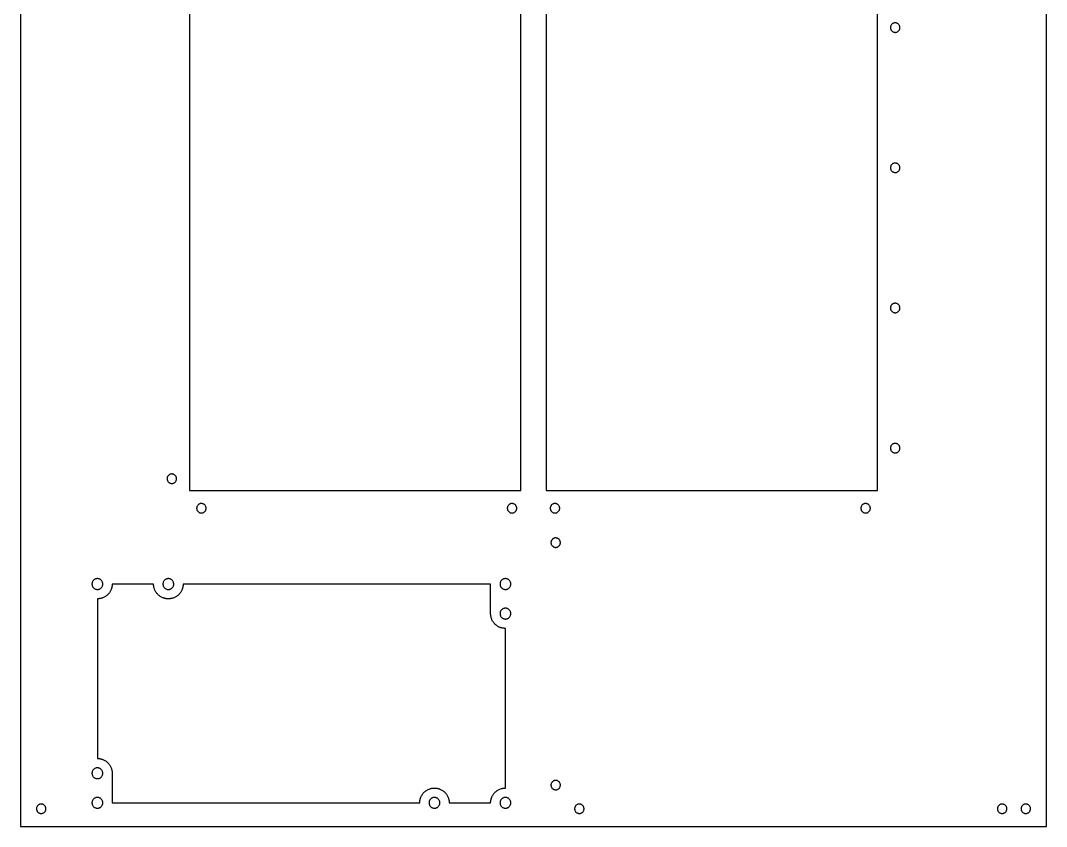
# Model space of a CAD drawing. Header units: millimetres. Extents: x 0 to 347, y 0 to 550.
# Drawn here: x 0 to 347, y 0 to 272.6 of the extents above; entities that cross this region are included whole.
import ezdxf

# ---------------------------------------------------------------- set-up
doc = ezdxf.new("R2010")
doc.units = ezdxf.units.MM

msp = doc.modelspace()

# ---------------------------------------------------------------- linework, layer by layer
at = {"color": 7, "linetype": 'Continuous', "lineweight": 25}
for p, q in [((0, 550), (0, 0)), ((347, 0), (347, 550)), ((57.17, 436.38), (57.17, 113.62)), ((169.24, 113.62), (169.24, 436.38)), ((177.76, 436.38), (177.76, 113.62)), ((289.83, 113.62), (289.83, 436.38)), ((57.17, 113.62), (169.24, 113.62)), ((177.76, 113.62), (289.83, 113.62)), ((45, 82), (31, 82)), ((159, 82), (55, 82)), ((159, 72), (159, 82)), ((26, 77), (26, 23)), ((164, 13), (164, 67)), ((31, 18), (31, 8)), ((31, 8), (135, 8)), ((145, 8), (159, 8)), ((0, 0), (347, 0))]:
    msp.add_line(p, q, dxfattribs=at)
for points, knots in [([(295.83, 271.8), (295.79, 271.8), (295.71, 271.8), (295.59, 271.78), (295.47, 271.76), (295.35, 271.73), (295.17, 271.66), (294.94, 271.55), (294.69, 271.34), (294.48, 271.08), (294.35, 270.83), (294.27, 270.6), (294.23, 270.4), (294.23, 270.27), (294.23, 270.2)], [0, 0, 0, 0, 0.048301, 0.096194, 0.143955, 0.191861, 0.240187, 0.370073, 0.50005, 0.629928, 0.759912, 0.84013, 0.919732, 1, 1, 1, 1]), ([(297.43, 270.2), (297.43, 270.24), (297.42, 270.32), (297.41, 270.44), (297.39, 270.56), (297.36, 270.67), (297.29, 270.85), (297.17, 271.08), (296.97, 271.34), (296.71, 271.55), (296.46, 271.68), (296.23, 271.75), (296.03, 271.79), (295.89, 271.8), (295.83, 271.8)], [0, 0, 0, 0, 0.048295, 0.096186, 0.143947, 0.191856, 0.240187, 0.370065, 0.50005, 0.629936, 0.759912, 0.840138, 0.919739, 1, 1, 1, 1]), ([(294.23, 270.2), (294.23, 270.16), (294.23, 270.08), (294.24, 269.96), (294.27, 269.84), (294.3, 269.72), (294.36, 269.54), (294.48, 269.31), (294.69, 269.06), (294.94, 268.85), (295.2, 268.72), (295.43, 268.64), (295.63, 268.6), (295.76, 268.6), (295.83, 268.6)], [0, 0, 0, 0, 0.0482955, 0.0961861, 0.143947, 0.1918557, 0.2401868, 0.3700649, 0.5000495, 0.6299357, 0.7599124, 0.8401376, 0.9197392, 1, 1, 1, 1]), ([(295.83, 268.6), (295.87, 268.6), (295.95, 268.6), (296.07, 268.61), (296.19, 268.64), (296.3, 268.67), (296.48, 268.73), (296.71, 268.85), (296.97, 269.06), (297.17, 269.31), (297.3, 269.57), (297.38, 269.8), (297.42, 270), (297.42, 270.13), (297.43, 270.2)], [0, 0, 0, 0, 0.048301, 0.096194, 0.143955, 0.191861, 0.240187, 0.370073, 0.50005, 0.629928, 0.759912, 0.84013, 0.919732, 1, 1, 1, 1]), ([(295.83, 224.38), (295.79, 224.38), (295.71, 224.38), (295.59, 224.37), (295.47, 224.35), (295.35, 224.31), (295.17, 224.25), (294.94, 224.13), (294.69, 223.92), (294.48, 223.67), (294.35, 223.41), (294.27, 223.18), (294.23, 222.99), (294.23, 222.85), (294.23, 222.78)], [0, 0, 0, 0, 0.048301, 0.096194, 0.143955, 0.191861, 0.240187, 0.370073, 0.50005, 0.629928, 0.759912, 0.84013, 0.919732, 1, 1, 1, 1]), ([(294.23, 222.78), (294.23, 222.74), (294.23, 222.66), (294.24, 222.54), (294.27, 222.43), (294.3, 222.31), (294.36, 222.13), (294.48, 221.9), (294.69, 221.65), (294.94, 221.44), (295.2, 221.31), (295.43, 221.23), (295.63, 221.19), (295.76, 221.19), (295.83, 221.18)], [0, 0, 0, 0, 0.048295, 0.096186, 0.143947, 0.191856, 0.240187, 0.370065, 0.50005, 0.629936, 0.759912, 0.840138, 0.919739, 1, 1, 1, 1]), ([(297.43, 222.78), (297.43, 222.82), (297.42, 222.91), (297.41, 223.03), (297.39, 223.14), (297.36, 223.26), (297.29, 223.44), (297.17, 223.67), (296.97, 223.92), (296.71, 224.13), (296.46, 224.26), (296.23, 224.34), (296.03, 224.38), (295.89, 224.38), (295.83, 224.38)], [0, 0, 0, 0, 0.048295, 0.096186, 0.143947, 0.191856, 0.240187, 0.370065, 0.50005, 0.629936, 0.759912, 0.840138, 0.919739, 1, 1, 1, 1]), ([(295.83, 221.18), (295.87, 221.19), (295.95, 221.19), (296.07, 221.2), (296.19, 221.22), (296.3, 221.26), (296.48, 221.32), (296.71, 221.44), (296.97, 221.65), (297.17, 221.9), (297.3, 222.15), (297.38, 222.39), (297.42, 222.58), (297.42, 222.72), (297.43, 222.78)], [0, 0, 0, 0, 0.048301, 0.096194, 0.143955, 0.191861, 0.240187, 0.370073, 0.50005, 0.629928, 0.759912, 0.84013, 0.919732, 1, 1, 1, 1]), ([(295.83, 176.97), (295.79, 176.97), (295.71, 176.97), (295.59, 176.95), (295.47, 176.93), (295.35, 176.9), (295.17, 176.84), (294.94, 176.72), (294.69, 176.51), (294.48, 176.26), (294.35, 176), (294.27, 175.77), (294.23, 175.57), (294.23, 175.44), (294.23, 175.37)], [0, 0, 0, 0, 0.048301, 0.096194, 0.143955, 0.191861, 0.240187, 0.370073, 0.50005, 0.629928, 0.759912, 0.84013, 0.919732, 1, 1, 1, 1]), ([(297.43, 175.37), (297.43, 175.41), (297.42, 175.49), (297.41, 175.61), (297.39, 175.73), (297.36, 175.85), (297.29, 176.03), (297.17, 176.26), (296.97, 176.51), (296.71, 176.72), (296.46, 176.85), (296.23, 176.92), (296.03, 176.96), (295.89, 176.97), (295.83, 176.97)], [0, 0, 0, 0, 0.048295, 0.096186, 0.143947, 0.191856, 0.240187, 0.370065, 0.50005, 0.629936, 0.759912, 0.840138, 0.919739, 1, 1, 1, 1]), ([(294.23, 175.37), (294.23, 175.33), (294.23, 175.25), (294.24, 175.13), (294.27, 175.01), (294.3, 174.9), (294.36, 174.72), (294.48, 174.49), (294.69, 174.23), (294.94, 174.02), (295.2, 173.89), (295.43, 173.82), (295.63, 173.78), (295.76, 173.77), (295.83, 173.77)], [0, 0, 0, 0, 0.048295, 0.096186, 0.143947, 0.191856, 0.240187, 0.370065, 0.50005, 0.629936, 0.759912, 0.840138, 0.919739, 1, 1, 1, 1]), ([(295.83, 173.77), (295.87, 173.77), (295.95, 173.77), (296.07, 173.79), (296.19, 173.81), (296.3, 173.84), (296.48, 173.9), (296.71, 174.02), (296.97, 174.23), (297.17, 174.49), (297.3, 174.74), (297.38, 174.97), (297.42, 175.17), (297.42, 175.3), (297.43, 175.37)], [0, 0, 0, 0, 0.0483007, 0.0961939, 0.1439549, 0.191861, 0.2401872, 0.3700731, 0.5000496, 0.6299275, 0.759912, 0.8401304, 0.919732, 1, 1, 1, 1]), ([(295.83, 129.56), (295.79, 129.56), (295.71, 129.56), (295.59, 129.54), (295.47, 129.52), (295.35, 129.49), (295.17, 129.42), (294.94, 129.31), (294.69, 129.1), (294.48, 128.84), (294.35, 128.59), (294.27, 128.36), (294.23, 128.16), (294.23, 128.03), (294.23, 127.96)], [0, 0, 0, 0, 0.0483007, 0.0961939, 0.1439549, 0.191861, 0.2401872, 0.3700731, 0.5000496, 0.6299275, 0.759912, 0.8401304, 0.919732, 1, 1, 1, 1]), ([(297.43, 127.96), (297.43, 128), (297.42, 128.08), (297.41, 128.2), (297.39, 128.32), (297.36, 128.43), (297.29, 128.61), (297.17, 128.84), (296.97, 129.1), (296.71, 129.31), (296.46, 129.44), (296.23, 129.51), (296.03, 129.55), (295.89, 129.56), (295.83, 129.56)], [0, 0, 0, 0, 0.048295, 0.096186, 0.143947, 0.191856, 0.240187, 0.370065, 0.50005, 0.629936, 0.759912, 0.840138, 0.919739, 1, 1, 1, 1]), ([(294.23, 127.96), (294.23, 127.92), (294.23, 127.84), (294.24, 127.72), (294.27, 127.6), (294.3, 127.48), (294.36, 127.3), (294.48, 127.07), (294.69, 126.82), (294.94, 126.61), (295.2, 126.48), (295.43, 126.4), (295.63, 126.36), (295.76, 126.36), (295.83, 126.36)], [0, 0, 0, 0, 0.048295, 0.096186, 0.143947, 0.191856, 0.240187, 0.370065, 0.50005, 0.629936, 0.759912, 0.840138, 0.919739, 1, 1, 1, 1]), ([(295.83, 126.36), (295.87, 126.36), (295.95, 126.36), (296.07, 126.37), (296.19, 126.4), (296.3, 126.43), (296.48, 126.49), (296.71, 126.61), (296.97, 126.82), (297.17, 127.07), (297.3, 127.33), (297.38, 127.56), (297.42, 127.76), (297.42, 127.89), (297.43, 127.96)], [0, 0, 0, 0, 0.0483007, 0.0961939, 0.1439549, 0.191861, 0.2401872, 0.3700731, 0.5000496, 0.6299275, 0.759912, 0.8401304, 0.919732, 1, 1, 1, 1]), ([(51.17, 119.22), (51.13, 119.22), (51.05, 119.22), (50.93, 119.21), (50.81, 119.18), (50.7, 119.15), (50.52, 119.09), (50.29, 118.97), (50.03, 118.76), (49.83, 118.51), (49.7, 118.25), (49.62, 118.02), (49.58, 117.82), (49.58, 117.69), (49.57, 117.62)], [0, 0, 0, 0, 0.048301, 0.096194, 0.143955, 0.191861, 0.240187, 0.370073, 0.50005, 0.629928, 0.759912, 0.84013, 0.919732, 1, 1, 1, 1]), ([(52.77, 117.62), (52.77, 117.66), (52.77, 117.74), (52.76, 117.86), (52.73, 117.98), (52.7, 118.1), (52.64, 118.28), (52.52, 118.51), (52.31, 118.76), (52.06, 118.97), (51.8, 119.1), (51.57, 119.18), (51.37, 119.22), (51.24, 119.22), (51.17, 119.22)], [0, 0, 0, 0, 0.048295, 0.096186, 0.143947, 0.191856, 0.240187, 0.370065, 0.50005, 0.629936, 0.759912, 0.840138, 0.919739, 1, 1, 1, 1]), ([(49.57, 117.62), (49.57, 117.58), (49.58, 117.5), (49.59, 117.38), (49.61, 117.26), (49.64, 117.15), (49.71, 116.97), (49.83, 116.74), (50.03, 116.48), (50.29, 116.28), (50.54, 116.14), (50.77, 116.07), (50.97, 116.03), (51.11, 116.03), (51.17, 116.02)], [0, 0, 0, 0, 0.048295, 0.096186, 0.143947, 0.191856, 0.240187, 0.370065, 0.50005, 0.629936, 0.759912, 0.840138, 0.919739, 1, 1, 1, 1]), ([(51.17, 116.02), (51.21, 116.02), (51.29, 116.03), (51.41, 116.04), (51.53, 116.06), (51.65, 116.09), (51.83, 116.16), (52.06, 116.28), (52.31, 116.48), (52.52, 116.74), (52.65, 116.99), (52.73, 117.22), (52.77, 117.42), (52.77, 117.56), (52.77, 117.62)], [0, 0, 0, 0, 0.048301, 0.096194, 0.143955, 0.191861, 0.240187, 0.370073, 0.50005, 0.629928, 0.759912, 0.84013, 0.919732, 1, 1, 1, 1]), ([(61.17, 109.23), (61.13, 109.23), (61.05, 109.22), (60.93, 109.21), (60.81, 109.19), (60.7, 109.16), (60.52, 109.09), (60.29, 108.97), (60.03, 108.77), (59.82, 108.51), (59.69, 108.26), (59.62, 108.03), (59.58, 107.83), (59.57, 107.69), (59.57, 107.63)], [0, 0, 0, 0, 0.048301, 0.096194, 0.143955, 0.191861, 0.240187, 0.370073, 0.50005, 0.629928, 0.759912, 0.84013, 0.919732, 1, 1, 1, 1]), ([(59.57, 107.63), (59.57, 107.59), (59.57, 107.51), (59.59, 107.39), (59.61, 107.27), (59.64, 107.15), (59.7, 106.97), (59.82, 106.74), (60.03, 106.49), (60.29, 106.28), (60.54, 106.15), (60.77, 106.07), (60.97, 106.03), (61.1, 106.03), (61.17, 106.03)], [0, 0, 0, 0, 0.048295, 0.096186, 0.143947, 0.191856, 0.240187, 0.370065, 0.50005, 0.629936, 0.759912, 0.840138, 0.919739, 1, 1, 1, 1]), ([(62.77, 107.63), (62.77, 107.67), (62.77, 107.75), (62.75, 107.87), (62.73, 107.99), (62.7, 108.1), (62.64, 108.28), (62.52, 108.51), (62.31, 108.77), (62.06, 108.97), (61.8, 109.1), (61.57, 109.18), (61.37, 109.22), (61.24, 109.22), (61.17, 109.23)], [0, 0, 0, 0, 0.048295, 0.096186, 0.143947, 0.191856, 0.240187, 0.370065, 0.50005, 0.629936, 0.759912, 0.840138, 0.919739, 1, 1, 1, 1]), ([(61.17, 106.03), (61.21, 106.03), (61.29, 106.03), (61.41, 106.04), (61.53, 106.07), (61.65, 106.1), (61.82, 106.16), (62.06, 106.28), (62.31, 106.49), (62.52, 106.74), (62.65, 107), (62.72, 107.23), (62.76, 107.43), (62.77, 107.56), (62.77, 107.63)], [0, 0, 0, 0, 0.048301, 0.096194, 0.143955, 0.191861, 0.240187, 0.370073, 0.50005, 0.629928, 0.759912, 0.84013, 0.919732, 1, 1, 1, 1]), ([(166.24, 109.23), (166.19, 109.23), (166.11, 109.22), (165.99, 109.21), (165.88, 109.19), (165.76, 109.16), (165.58, 109.09), (165.35, 108.97), (165.1, 108.77), (164.89, 108.51), (164.76, 108.26), (164.68, 108.03), (164.64, 107.83), (164.64, 107.69), (164.64, 107.63)], [0, 0, 0, 0, 0.048301, 0.096194, 0.143955, 0.191861, 0.240187, 0.370073, 0.50005, 0.629928, 0.759912, 0.84013, 0.919732, 1, 1, 1, 1]), ([(164.64, 107.63), (164.64, 107.59), (164.64, 107.51), (164.65, 107.39), (164.67, 107.27), (164.71, 107.15), (164.77, 106.97), (164.89, 106.74), (165.1, 106.49), (165.35, 106.28), (165.61, 106.15), (165.84, 106.07), (166.03, 106.03), (166.17, 106.03), (166.24, 106.03)], [0, 0, 0, 0, 0.048295, 0.096186, 0.143947, 0.191856, 0.240187, 0.370065, 0.50005, 0.629936, 0.759912, 0.840138, 0.919739, 1, 1, 1, 1]), ([(167.84, 107.63), (167.83, 107.67), (167.83, 107.75), (167.82, 107.87), (167.8, 107.99), (167.76, 108.1), (167.7, 108.28), (167.58, 108.51), (167.37, 108.77), (167.12, 108.97), (166.87, 109.1), (166.63, 109.18), (166.44, 109.22), (166.3, 109.22), (166.24, 109.23)], [0, 0, 0, 0, 0.048295, 0.096186, 0.143947, 0.191856, 0.240187, 0.370065, 0.50005, 0.629936, 0.759912, 0.840138, 0.919739, 1, 1, 1, 1]), ([(166.24, 106.03), (166.28, 106.03), (166.36, 106.03), (166.48, 106.04), (166.59, 106.07), (166.71, 106.1), (166.89, 106.16), (167.12, 106.28), (167.37, 106.49), (167.58, 106.74), (167.71, 107), (167.79, 107.23), (167.83, 107.43), (167.83, 107.56), (167.84, 107.63)], [0, 0, 0, 0, 0.048301, 0.096194, 0.143955, 0.191861, 0.240187, 0.370073, 0.50005, 0.629928, 0.759912, 0.84013, 0.919732, 1, 1, 1, 1]), ([(180.76, 109.23), (180.72, 109.23), (180.64, 109.22), (180.52, 109.21), (180.41, 109.19), (180.29, 109.16), (180.11, 109.09), (179.88, 108.97), (179.63, 108.77), (179.42, 108.51), (179.29, 108.26), (179.21, 108.03), (179.17, 107.83), (179.17, 107.69), (179.16, 107.63)], [0, 0, 0, 0, 0.048301, 0.096194, 0.143955, 0.191861, 0.240187, 0.370073, 0.50005, 0.629928, 0.759912, 0.84013, 0.919732, 1, 1, 1, 1]), ([(179.16, 107.63), (179.17, 107.59), (179.17, 107.51), (179.18, 107.39), (179.2, 107.27), (179.24, 107.15), (179.3, 106.97), (179.42, 106.74), (179.63, 106.49), (179.88, 106.28), (180.13, 106.15), (180.37, 106.07), (180.56, 106.03), (180.7, 106.03), (180.76, 106.03)], [0, 0, 0, 0, 0.048295, 0.096186, 0.143947, 0.191856, 0.240187, 0.370065, 0.50005, 0.629936, 0.759912, 0.840138, 0.919739, 1, 1, 1, 1]), ([(182.36, 107.63), (182.36, 107.67), (182.36, 107.75), (182.35, 107.87), (182.33, 107.99), (182.29, 108.1), (182.23, 108.28), (182.11, 108.51), (181.9, 108.77), (181.65, 108.97), (181.39, 109.1), (181.16, 109.18), (180.97, 109.22), (180.83, 109.22), (180.76, 109.23)], [0, 0, 0, 0, 0.048295, 0.096186, 0.143947, 0.191856, 0.240187, 0.370065, 0.50005, 0.629936, 0.759912, 0.840138, 0.919739, 1, 1, 1, 1]), ([(180.76, 106.03), (180.81, 106.03), (180.89, 106.03), (181.01, 106.04), (181.12, 106.07), (181.24, 106.1), (181.42, 106.16), (181.65, 106.28), (181.9, 106.49), (182.11, 106.74), (182.24, 107), (182.32, 107.23), (182.36, 107.43), (182.36, 107.56), (182.36, 107.63)], [0, 0, 0, 0, 0.048301, 0.096194, 0.143955, 0.191861, 0.240187, 0.370073, 0.50005, 0.629928, 0.759912, 0.84013, 0.919732, 1, 1, 1, 1]), ([(285.83, 109.23), (285.79, 109.23), (285.71, 109.22), (285.59, 109.21), (285.47, 109.19), (285.35, 109.16), (285.18, 109.09), (284.94, 108.97), (284.69, 108.77), (284.48, 108.51), (284.35, 108.26), (284.28, 108.03), (284.24, 107.83), (284.23, 107.69), (284.23, 107.63)], [0, 0, 0, 0, 0.048301, 0.096194, 0.143955, 0.191861, 0.240187, 0.370073, 0.50005, 0.629928, 0.759912, 0.84013, 0.919732, 1, 1, 1, 1]), ([(284.23, 107.63), (284.23, 107.59), (284.23, 107.51), (284.25, 107.39), (284.27, 107.27), (284.3, 107.15), (284.36, 106.97), (284.48, 106.74), (284.69, 106.49), (284.94, 106.28), (285.2, 106.15), (285.43, 106.07), (285.63, 106.03), (285.76, 106.03), (285.83, 106.03)], [0, 0, 0, 0, 0.048295, 0.096186, 0.143947, 0.191856, 0.240187, 0.370065, 0.50005, 0.629936, 0.759912, 0.840138, 0.919739, 1, 1, 1, 1]), ([(287.43, 107.63), (287.43, 107.67), (287.43, 107.75), (287.41, 107.87), (287.39, 107.99), (287.36, 108.1), (287.3, 108.28), (287.18, 108.51), (286.97, 108.77), (286.71, 108.97), (286.46, 109.1), (286.23, 109.18), (286.03, 109.22), (285.9, 109.22), (285.83, 109.23)], [0, 0, 0, 0, 0.048295, 0.096186, 0.143947, 0.191856, 0.240187, 0.370065, 0.50005, 0.629936, 0.759912, 0.840138, 0.919739, 1, 1, 1, 1]), ([(285.83, 106.03), (285.87, 106.03), (285.95, 106.03), (286.07, 106.04), (286.19, 106.07), (286.3, 106.1), (286.48, 106.16), (286.71, 106.28), (286.97, 106.49), (287.18, 106.74), (287.31, 107), (287.38, 107.23), (287.42, 107.43), (287.43, 107.56), (287.43, 107.63)], [0, 0, 0, 0, 0.048301, 0.096194, 0.143955, 0.191861, 0.240187, 0.370073, 0.50005, 0.629928, 0.759912, 0.84013, 0.919732, 1, 1, 1, 1]), ([(181, 97.6), (180.96, 97.6), (180.88, 97.6), (180.76, 97.58), (180.64, 97.56), (180.52, 97.53), (180.35, 97.47), (180.11, 97.35), (179.86, 97.14), (179.65, 96.88), (179.52, 96.63), (179.45, 96.4), (179.41, 96.2), (179.4, 96.07), (179.4, 96)], [0, 0, 0, 0, 0.048301, 0.096194, 0.143955, 0.191861, 0.240187, 0.370073, 0.50005, 0.629928, 0.759912, 0.84013, 0.919732, 1, 1, 1, 1]), ([(182.6, 96), (182.6, 96.04), (182.6, 96.12), (182.58, 96.24), (182.56, 96.36), (182.53, 96.48), (182.47, 96.65), (182.35, 96.88), (182.14, 97.14), (181.88, 97.35), (181.63, 97.48), (181.4, 97.55), (181.2, 97.59), (181.07, 97.6), (181, 97.6)], [0, 0, 0, 0, 0.048295, 0.096186, 0.143947, 0.191856, 0.240187, 0.370065, 0.50005, 0.629936, 0.759912, 0.840138, 0.919739, 1, 1, 1, 1]), ([(179.4, 96), (179.4, 95.96), (179.4, 95.88), (179.42, 95.76), (179.44, 95.64), (179.47, 95.52), (179.53, 95.35), (179.65, 95.11), (179.86, 94.86), (180.11, 94.65), (180.37, 94.52), (180.6, 94.45), (180.8, 94.41), (180.93, 94.4), (181, 94.4)], [0, 0, 0, 0, 0.048295, 0.096186, 0.143947, 0.191856, 0.240187, 0.370065, 0.50005, 0.629936, 0.759912, 0.840138, 0.919739, 1, 1, 1, 1]), ([(181, 94.4), (181.04, 94.4), (181.12, 94.4), (181.24, 94.42), (181.36, 94.44), (181.48, 94.47), (181.65, 94.53), (181.88, 94.65), (182.14, 94.86), (182.35, 95.11), (182.48, 95.37), (182.55, 95.6), (182.59, 95.8), (182.6, 95.93), (182.6, 96)], [0, 0, 0, 0, 0.0483007, 0.0961939, 0.1439549, 0.191861, 0.2401872, 0.3700731, 0.5000496, 0.6299275, 0.759912, 0.8401304, 0.919732, 1, 1, 1, 1]), ([(26, 83.83), (25.95, 83.83), (25.86, 83.83), (25.72, 83.81), (25.59, 83.78), (25.46, 83.75), (25.25, 83.68), (24.99, 83.54), (24.7, 83.3), (24.46, 83.01), (24.31, 82.72), (24.22, 82.46), (24.18, 82.23), (24.17, 82.08), (24.17, 82)], [0, 0, 0, 0, 0.048302, 0.096196, 0.143957, 0.191863, 0.240187, 0.370079, 0.50005, 0.629934, 0.759912, 0.840134, 0.919735, 1, 1, 1, 1]), ([(27.83, 82), (27.83, 82.05), (27.83, 82.14), (27.81, 82.28), (27.78, 82.41), (27.75, 82.54), (27.68, 82.75), (27.54, 83.01), (27.3, 83.3), (27.01, 83.54), (26.72, 83.69), (26.46, 83.78), (26.23, 83.82), (26.08, 83.83), (26, 83.83)], [0, 0, 0, 0, 0.0482978, 0.0961895, 0.1439505, 0.191858, 0.240187, 0.3700717, 0.5000497, 0.6299415, 0.7599125, 0.8401399, 0.9197415, 1, 1, 1, 1]), ([(50, 83.83), (49.95, 83.83), (49.86, 83.83), (49.72, 83.81), (49.59, 83.78), (49.46, 83.75), (49.25, 83.68), (48.99, 83.54), (48.7, 83.3), (48.46, 83.01), (48.31, 82.72), (48.22, 82.46), (48.18, 82.23), (48.17, 82.08), (48.17, 82)], [0, 0, 0, 0, 0.0483023, 0.0961964, 0.1439574, 0.1918627, 0.2401873, 0.3700789, 0.5000497, 0.6299343, 0.7599122, 0.8401336, 0.9197351, 1, 1, 1, 1]), ([(51.83, 82), (51.83, 82.05), (51.83, 82.14), (51.81, 82.28), (51.78, 82.41), (51.75, 82.54), (51.68, 82.75), (51.54, 83.01), (51.3, 83.3), (51.01, 83.54), (50.72, 83.69), (50.46, 83.78), (50.23, 83.82), (50.08, 83.83), (50, 83.83)], [0, 0, 0, 0, 0.0482978, 0.0961895, 0.1439505, 0.191858, 0.240187, 0.3700717, 0.5000497, 0.6299415, 0.7599125, 0.8401399, 0.9197415, 1, 1, 1, 1]), ([(164, 83.83), (163.95, 83.83), (163.86, 83.83), (163.72, 83.81), (163.59, 83.78), (163.46, 83.75), (163.25, 83.68), (162.99, 83.54), (162.7, 83.3), (162.46, 83.01), (162.31, 82.72), (162.22, 82.46), (162.18, 82.23), (162.17, 82.08), (162.17, 82)], [0, 0, 0, 0, 0.048302, 0.096196, 0.143957, 0.191863, 0.240187, 0.370079, 0.50005, 0.629934, 0.759912, 0.840134, 0.919735, 1, 1, 1, 1]), ([(165.83, 82), (165.83, 82.05), (165.83, 82.14), (165.81, 82.28), (165.78, 82.41), (165.75, 82.54), (165.68, 82.75), (165.54, 83.01), (165.3, 83.3), (165.01, 83.54), (164.72, 83.69), (164.46, 83.78), (164.23, 83.82), (164.08, 83.83), (164, 83.83)], [0, 0, 0, 0, 0.048298, 0.09619, 0.14395, 0.191858, 0.240187, 0.370072, 0.50005, 0.629942, 0.759912, 0.84014, 0.919742, 1, 1, 1, 1]), ([(24.17, 82), (24.17, 81.95), (24.17, 81.86), (24.19, 81.72), (24.22, 81.59), (24.25, 81.46), (24.32, 81.25), (24.46, 80.99), (24.7, 80.7), (24.99, 80.46), (25.28, 80.31), (25.54, 80.22), (25.77, 80.18), (25.92, 80.17), (26, 80.17)], [0, 0, 0, 0, 0.0482978, 0.0961895, 0.1439505, 0.191858, 0.240187, 0.3700717, 0.5000497, 0.6299415, 0.7599125, 0.8401399, 0.9197415, 1, 1, 1, 1]), ([(26, 80.17), (26.05, 80.17), (26.14, 80.17), (26.28, 80.19), (26.41, 80.22), (26.54, 80.25), (26.75, 80.32), (27.01, 80.46), (27.3, 80.7), (27.54, 80.99), (27.69, 81.28), (27.78, 81.54), (27.82, 81.77), (27.83, 81.92), (27.83, 82)], [0, 0, 0, 0, 0.0483023, 0.0961964, 0.1439574, 0.1918627, 0.2401873, 0.3700789, 0.5000497, 0.6299343, 0.7599122, 0.8401336, 0.9197351, 1, 1, 1, 1]), ([(31, 82), (31, 81.92), (31, 81.76), (30.98, 81.53), (30.95, 81.29), (30.91, 81.06), (30.86, 80.83), (30.8, 80.61), (30.73, 80.38), (30.62, 80.08), (30.45, 79.7), (30.19, 79.26), (29.89, 78.84), (29.43, 78.33), (28.89, 77.9), (28.3, 77.55), (27.85, 77.35), (27.38, 77.19), (26.97, 77.09), (26.61, 77.03), (26.31, 77.01), (26.1, 77), (26, 77)], [0, 0, 0, 0, 0.030243, 0.060285, 0.090194, 0.120036, 0.149879, 0.179791, 0.209839, 0.240089, 0.304396, 0.368736, 0.434412, 0.500119, 0.631327, 0.695638, 0.759974, 0.821711, 0.883473, 0.922334, 0.961128, 1, 1, 1, 1]), ([(50, 77), (49.92, 77), (49.76, 77), (49.53, 77.02), (49.29, 77.05), (49.06, 77.09), (48.83, 77.14), (48.61, 77.2), (48.38, 77.27), (48.08, 77.38), (47.7, 77.55), (47.26, 77.81), (46.84, 78.11), (46.33, 78.57), (45.9, 79.11), (45.55, 79.7), (45.35, 80.15), (45.19, 80.62), (45.09, 81.03), (45.03, 81.39), (45.01, 81.69), (45, 81.9), (45, 82)], [0, 0, 0, 0, 0.030244, 0.060287, 0.090196, 0.120038, 0.149881, 0.179793, 0.20984, 0.240089, 0.3044, 0.368736, 0.434413, 0.500119, 0.631327, 0.695634, 0.759974, 0.821705, 0.883473, 0.922331, 0.961125, 1, 1, 1, 1]), ([(48.17, 82), (48.17, 81.95), (48.17, 81.86), (48.19, 81.72), (48.22, 81.59), (48.25, 81.46), (48.32, 81.25), (48.46, 80.99), (48.7, 80.7), (48.99, 80.46), (49.28, 80.31), (49.54, 80.22), (49.77, 80.18), (49.92, 80.17), (50, 80.17)], [0, 0, 0, 0, 0.048298, 0.09619, 0.14395, 0.191858, 0.240187, 0.370072, 0.50005, 0.629942, 0.759912, 0.84014, 0.919742, 1, 1, 1, 1]), ([(55, 82), (55, 81.92), (55, 81.76), (54.98, 81.53), (54.95, 81.29), (54.91, 81.06), (54.86, 80.83), (54.8, 80.61), (54.73, 80.38), (54.62, 80.08), (54.45, 79.7), (54.19, 79.26), (53.89, 78.84), (53.43, 78.33), (52.89, 77.9), (52.3, 77.55), (51.85, 77.35), (51.38, 77.19), (50.97, 77.09), (50.61, 77.03), (50.31, 77.01), (50.1, 77), (50, 77)], [0, 0, 0, 0, 0.030243, 0.060285, 0.090194, 0.120036, 0.149879, 0.179791, 0.209839, 0.240089, 0.304396, 0.368736, 0.434412, 0.500119, 0.631327, 0.695638, 0.759974, 0.821711, 0.883473, 0.922334, 0.961128, 1, 1, 1, 1]), ([(50, 80.17), (50.05, 80.17), (50.14, 80.17), (50.28, 80.19), (50.41, 80.22), (50.54, 80.25), (50.75, 80.32), (51.01, 80.46), (51.3, 80.7), (51.54, 80.99), (51.69, 81.28), (51.78, 81.54), (51.82, 81.77), (51.83, 81.92), (51.83, 82)], [0, 0, 0, 0, 0.048302, 0.096196, 0.143957, 0.191863, 0.240187, 0.370079, 0.50005, 0.629934, 0.759912, 0.840134, 0.919735, 1, 1, 1, 1]), ([(162.17, 82), (162.17, 81.95), (162.17, 81.86), (162.19, 81.72), (162.22, 81.59), (162.25, 81.46), (162.32, 81.25), (162.46, 80.99), (162.7, 80.7), (162.99, 80.46), (163.28, 80.31), (163.54, 80.22), (163.77, 80.18), (163.92, 80.17), (164, 80.17)], [0, 0, 0, 0, 0.048298, 0.09619, 0.14395, 0.191858, 0.240187, 0.370072, 0.50005, 0.629942, 0.759912, 0.84014, 0.919742, 1, 1, 1, 1]), ([(164, 80.17), (164.05, 80.17), (164.14, 80.17), (164.28, 80.19), (164.41, 80.22), (164.54, 80.25), (164.75, 80.32), (165.01, 80.46), (165.3, 80.7), (165.54, 80.99), (165.69, 81.28), (165.78, 81.54), (165.82, 81.77), (165.83, 81.92), (165.83, 82)], [0, 0, 0, 0, 0.048302, 0.096196, 0.143957, 0.191863, 0.240187, 0.370079, 0.50005, 0.629934, 0.759912, 0.840134, 0.919735, 1, 1, 1, 1]), ([(164, 73.83), (163.95, 73.83), (163.86, 73.83), (163.72, 73.81), (163.59, 73.78), (163.46, 73.75), (163.25, 73.68), (162.99, 73.54), (162.7, 73.3), (162.46, 73.01), (162.31, 72.72), (162.22, 72.46), (162.18, 72.23), (162.17, 72.08), (162.17, 72)], [0, 0, 0, 0, 0.048302, 0.096196, 0.143957, 0.191863, 0.240187, 0.370079, 0.50005, 0.629934, 0.759912, 0.840134, 0.919735, 1, 1, 1, 1]), ([(165.83, 72), (165.83, 72.05), (165.83, 72.14), (165.81, 72.28), (165.78, 72.41), (165.75, 72.54), (165.68, 72.75), (165.54, 73.01), (165.3, 73.3), (165.01, 73.54), (164.72, 73.69), (164.46, 73.78), (164.23, 73.82), (164.08, 73.83), (164, 73.83)], [0, 0, 0, 0, 0.048298, 0.09619, 0.14395, 0.191858, 0.240187, 0.370072, 0.50005, 0.629942, 0.759912, 0.84014, 0.919742, 1, 1, 1, 1]), ([(164, 67), (163.92, 67), (163.76, 67), (163.53, 67.02), (163.29, 67.05), (163.06, 67.09), (162.83, 67.14), (162.61, 67.2), (162.38, 67.27), (162.08, 67.38), (161.7, 67.55), (161.26, 67.81), (160.84, 68.11), (160.33, 68.57), (159.9, 69.11), (159.55, 69.7), (159.35, 70.15), (159.19, 70.62), (159.09, 71.03), (159.03, 71.39), (159.01, 71.69), (159, 71.9), (159, 72)], [0, 0, 0, 0, 0.030244, 0.060287, 0.090196, 0.120038, 0.149881, 0.179793, 0.20984, 0.240089, 0.3044, 0.368736, 0.434413, 0.500119, 0.631327, 0.695634, 0.759974, 0.821705, 0.883473, 0.922331, 0.961125, 1, 1, 1, 1]), ([(162.17, 72), (162.17, 71.95), (162.17, 71.86), (162.19, 71.72), (162.22, 71.59), (162.25, 71.46), (162.32, 71.25), (162.46, 70.99), (162.7, 70.7), (162.99, 70.46), (163.28, 70.31), (163.54, 70.22), (163.77, 70.18), (163.92, 70.17), (164, 70.17)], [0, 0, 0, 0, 0.048298, 0.09619, 0.14395, 0.191858, 0.240187, 0.370072, 0.50005, 0.629942, 0.759912, 0.84014, 0.919742, 1, 1, 1, 1]), ([(164, 70.17), (164.05, 70.17), (164.14, 70.17), (164.28, 70.19), (164.41, 70.22), (164.54, 70.25), (164.75, 70.32), (165.01, 70.46), (165.3, 70.7), (165.54, 70.99), (165.69, 71.28), (165.78, 71.54), (165.82, 71.77), (165.83, 71.92), (165.83, 72)], [0, 0, 0, 0, 0.0483023, 0.0961964, 0.1439574, 0.1918627, 0.2401873, 0.3700789, 0.5000497, 0.6299343, 0.7599122, 0.8401336, 0.9197351, 1, 1, 1, 1]), ([(26, 23), (26.08, 23), (26.24, 23), (26.47, 22.98), (26.71, 22.95), (26.94, 22.91), (27.17, 22.86), (27.39, 22.8), (27.62, 22.73), (27.92, 22.62), (28.3, 22.45), (28.74, 22.19), (29.16, 21.89), (29.67, 21.43), (30.1, 20.89), (30.45, 20.3), (30.65, 19.85), (30.81, 19.38), (30.91, 18.97), (30.97, 18.61), (30.99, 18.31), (31, 18.1), (31, 18)], [0, 0, 0, 0, 0.030244, 0.060287, 0.090196, 0.120038, 0.149881, 0.179793, 0.20984, 0.240089, 0.3044, 0.368736, 0.434413, 0.500119, 0.631327, 0.695634, 0.759974, 0.821705, 0.883473, 0.922331, 0.961125, 1, 1, 1, 1]), ([(26, 19.83), (25.95, 19.83), (25.86, 19.83), (25.72, 19.81), (25.59, 19.78), (25.46, 19.75), (25.25, 19.68), (24.99, 19.54), (24.7, 19.3), (24.46, 19.01), (24.31, 18.72), (24.22, 18.46), (24.18, 18.23), (24.17, 18.08), (24.17, 18)], [0, 0, 0, 0, 0.048302, 0.096196, 0.143957, 0.191863, 0.240187, 0.370079, 0.50005, 0.629934, 0.759912, 0.840134, 0.919735, 1, 1, 1, 1]), ([(24.17, 18), (24.17, 17.95), (24.17, 17.86), (24.19, 17.72), (24.22, 17.59), (24.25, 17.46), (24.32, 17.25), (24.46, 16.99), (24.7, 16.7), (24.99, 16.46), (25.28, 16.31), (25.54, 16.22), (25.77, 16.18), (25.92, 16.17), (26, 16.17)], [0, 0, 0, 0, 0.048298, 0.09619, 0.14395, 0.191858, 0.240187, 0.370072, 0.50005, 0.629942, 0.759912, 0.84014, 0.919742, 1, 1, 1, 1]), ([(27.83, 18), (27.83, 18.05), (27.83, 18.14), (27.81, 18.28), (27.78, 18.41), (27.75, 18.54), (27.68, 18.75), (27.54, 19.01), (27.3, 19.3), (27.01, 19.54), (26.72, 19.69), (26.46, 19.78), (26.23, 19.82), (26.08, 19.83), (26, 19.83)], [0, 0, 0, 0, 0.048298, 0.09619, 0.14395, 0.191858, 0.240187, 0.370072, 0.50005, 0.629942, 0.759912, 0.84014, 0.919742, 1, 1, 1, 1]), ([(26, 16.17), (26.05, 16.17), (26.14, 16.17), (26.28, 16.19), (26.41, 16.22), (26.54, 16.25), (26.75, 16.32), (27.01, 16.46), (27.3, 16.7), (27.54, 16.99), (27.69, 17.28), (27.78, 17.54), (27.82, 17.77), (27.83, 17.92), (27.83, 18)], [0, 0, 0, 0, 0.048302, 0.096196, 0.143957, 0.191863, 0.240187, 0.370079, 0.50005, 0.629934, 0.759912, 0.840134, 0.919735, 1, 1, 1, 1]), ([(181, 15.6), (180.96, 15.6), (180.88, 15.6), (180.76, 15.58), (180.64, 15.56), (180.52, 15.53), (180.35, 15.47), (180.11, 15.35), (179.86, 15.14), (179.65, 14.88), (179.52, 14.63), (179.45, 14.4), (179.41, 14.2), (179.4, 14.07), (179.4, 14)], [0, 0, 0, 0, 0.048301, 0.096194, 0.143955, 0.191861, 0.240187, 0.370073, 0.50005, 0.629928, 0.759912, 0.84013, 0.919732, 1, 1, 1, 1]), ([(179.4, 14), (179.4, 13.96), (179.4, 13.88), (179.42, 13.76), (179.44, 13.64), (179.47, 13.52), (179.53, 13.35), (179.65, 13.11), (179.86, 12.86), (180.11, 12.65), (180.37, 12.52), (180.6, 12.45), (180.8, 12.41), (180.93, 12.4), (181, 12.4)], [0, 0, 0, 0, 0.048295, 0.096186, 0.143947, 0.191856, 0.240187, 0.370065, 0.50005, 0.629936, 0.759912, 0.840138, 0.919739, 1, 1, 1, 1]), ([(182.6, 14), (182.6, 14.04), (182.6, 14.12), (182.58, 14.24), (182.56, 14.36), (182.53, 14.48), (182.47, 14.65), (182.35, 14.88), (182.14, 15.14), (181.88, 15.35), (181.63, 15.48), (181.4, 15.55), (181.2, 15.59), (181.07, 15.6), (181, 15.6)], [0, 0, 0, 0, 0.048295, 0.096186, 0.143947, 0.191856, 0.240187, 0.370065, 0.50005, 0.629936, 0.759912, 0.840138, 0.919739, 1, 1, 1, 1]), ([(181, 12.4), (181.04, 12.4), (181.12, 12.4), (181.24, 12.42), (181.36, 12.44), (181.48, 12.47), (181.65, 12.53), (181.88, 12.65), (182.14, 12.86), (182.35, 13.11), (182.48, 13.37), (182.55, 13.6), (182.59, 13.8), (182.6, 13.93), (182.6, 14)], [0, 0, 0, 0, 0.048301, 0.096194, 0.143955, 0.191861, 0.240187, 0.370073, 0.50005, 0.629928, 0.759912, 0.84013, 0.919732, 1, 1, 1, 1]), ([(135, 8), (135, 8.08), (135, 8.24), (135.02, 8.47), (135.05, 8.71), (135.09, 8.94), (135.14, 9.17), (135.2, 9.39), (135.27, 9.62), (135.38, 9.92), (135.55, 10.3), (135.81, 10.74), (136.11, 11.16), (136.57, 11.67), (137.11, 12.1), (137.7, 12.45), (138.15, 12.65), (138.62, 12.81), (139.03, 12.91), (139.39, 12.97), (139.69, 12.99), (139.9, 13), (140, 13)], [0, 0, 0, 0, 0.030243, 0.060285, 0.090194, 0.120036, 0.149879, 0.179791, 0.209839, 0.240089, 0.304396, 0.368736, 0.434412, 0.500119, 0.631327, 0.695638, 0.759974, 0.821711, 0.883473, 0.922334, 0.961128, 1, 1, 1, 1]), ([(140, 13), (140.08, 13), (140.24, 13), (140.47, 12.98), (140.71, 12.95), (140.94, 12.91), (141.17, 12.86), (141.39, 12.8), (141.62, 12.73), (141.92, 12.62), (142.3, 12.45), (142.74, 12.19), (143.16, 11.89), (143.67, 11.43), (144.1, 10.89), (144.45, 10.3), (144.65, 9.85), (144.81, 9.38), (144.91, 8.97), (144.97, 8.61), (144.99, 8.31), (145, 8.1), (145, 8)], [0, 0, 0, 0, 0.030244, 0.060287, 0.090196, 0.120038, 0.149881, 0.179793, 0.20984, 0.240089, 0.3044, 0.368736, 0.434413, 0.500119, 0.631327, 0.695634, 0.759974, 0.821705, 0.883473, 0.922331, 0.961125, 1, 1, 1, 1]), ([(159, 8), (159, 8.08), (159, 8.24), (159.02, 8.47), (159.05, 8.71), (159.09, 8.94), (159.14, 9.17), (159.2, 9.39), (159.27, 9.62), (159.38, 9.92), (159.55, 10.3), (159.81, 10.74), (160.11, 11.16), (160.57, 11.67), (161.11, 12.1), (161.7, 12.45), (162.15, 12.65), (162.62, 12.81), (163.03, 12.91), (163.39, 12.97), (163.69, 12.99), (163.9, 13), (164, 13)], [0, 0, 0, 0, 0.030243, 0.060285, 0.090194, 0.120036, 0.149879, 0.179791, 0.209839, 0.240089, 0.304396, 0.368736, 0.434412, 0.500119, 0.631327, 0.695638, 0.759974, 0.821711, 0.883473, 0.922334, 0.961128, 1, 1, 1, 1]), ([(7, 7.6), (6.96, 7.6), (6.88, 7.6), (6.76, 7.58), (6.64, 7.56), (6.52, 7.53), (6.35, 7.47), (6.11, 7.35), (5.86, 7.14), (5.65, 6.88), (5.52, 6.63), (5.45, 6.4), (5.41, 6.2), (5.4, 6.07), (5.4, 6)], [0, 0, 0, 0, 0.048301, 0.096194, 0.143955, 0.191861, 0.240187, 0.370073, 0.50005, 0.629928, 0.759912, 0.84013, 0.919732, 1, 1, 1, 1]), ([(8.6, 6), (8.6, 6.04), (8.6, 6.12), (8.58, 6.24), (8.56, 6.36), (8.53, 6.48), (8.47, 6.65), (8.35, 6.88), (8.14, 7.14), (7.88, 7.35), (7.63, 7.48), (7.4, 7.55), (7.2, 7.59), (7.07, 7.6), (7, 7.6)], [0, 0, 0, 0, 0.048295, 0.096186, 0.143947, 0.191856, 0.240187, 0.370065, 0.50005, 0.629936, 0.759912, 0.840138, 0.919739, 1, 1, 1, 1]), ([(26, 9.83), (25.95, 9.83), (25.86, 9.83), (25.72, 9.81), (25.59, 9.78), (25.46, 9.75), (25.25, 9.68), (24.99, 9.54), (24.7, 9.3), (24.46, 9.01), (24.31, 8.72), (24.22, 8.46), (24.18, 8.23), (24.17, 8.08), (24.17, 8)], [0, 0, 0, 0, 0.048302, 0.096196, 0.143957, 0.191863, 0.240187, 0.370079, 0.50005, 0.629934, 0.759912, 0.840134, 0.919735, 1, 1, 1, 1]), ([(24.17, 8), (24.17, 7.95), (24.17, 7.86), (24.19, 7.72), (24.22, 7.59), (24.25, 7.46), (24.32, 7.25), (24.46, 6.99), (24.7, 6.7), (24.99, 6.46), (25.28, 6.31), (25.54, 6.22), (25.77, 6.18), (25.92, 6.17), (26, 6.17)], [0, 0, 0, 0, 0.048298, 0.09619, 0.14395, 0.191858, 0.240187, 0.370072, 0.50005, 0.629942, 0.759912, 0.84014, 0.919742, 1, 1, 1, 1]), ([(27.83, 8), (27.83, 8.05), (27.83, 8.14), (27.81, 8.28), (27.78, 8.41), (27.75, 8.54), (27.68, 8.75), (27.54, 9.01), (27.3, 9.3), (27.01, 9.54), (26.72, 9.69), (26.46, 9.78), (26.23, 9.82), (26.08, 9.83), (26, 9.83)], [0, 0, 0, 0, 0.048298, 0.09619, 0.14395, 0.191858, 0.240187, 0.370072, 0.50005, 0.629942, 0.759912, 0.84014, 0.919742, 1, 1, 1, 1]), ([(26, 6.17), (26.05, 6.17), (26.14, 6.17), (26.28, 6.19), (26.41, 6.22), (26.54, 6.25), (26.75, 6.32), (27.01, 6.46), (27.3, 6.7), (27.54, 6.99), (27.69, 7.28), (27.78, 7.54), (27.82, 7.77), (27.83, 7.92), (27.83, 8)], [0, 0, 0, 0, 0.048302, 0.096196, 0.143957, 0.191863, 0.240187, 0.370079, 0.50005, 0.629934, 0.759912, 0.840134, 0.919735, 1, 1, 1, 1]), ([(140, 9.83), (139.95, 9.83), (139.86, 9.83), (139.72, 9.81), (139.59, 9.78), (139.46, 9.75), (139.25, 9.68), (138.99, 9.54), (138.7, 9.3), (138.46, 9.01), (138.31, 8.72), (138.22, 8.46), (138.18, 8.23), (138.17, 8.08), (138.17, 8)], [0, 0, 0, 0, 0.048302, 0.096196, 0.143957, 0.191863, 0.240187, 0.370079, 0.50005, 0.629934, 0.759912, 0.840134, 0.919735, 1, 1, 1, 1]), ([(138.17, 8), (138.17, 7.95), (138.17, 7.86), (138.19, 7.72), (138.22, 7.59), (138.25, 7.46), (138.32, 7.25), (138.46, 6.99), (138.7, 6.7), (138.99, 6.46), (139.28, 6.31), (139.54, 6.22), (139.77, 6.18), (139.92, 6.17), (140, 6.17)], [0, 0, 0, 0, 0.048298, 0.09619, 0.14395, 0.191858, 0.240187, 0.370072, 0.50005, 0.629942, 0.759912, 0.84014, 0.919742, 1, 1, 1, 1]), ([(141.83, 8), (141.83, 8.05), (141.83, 8.14), (141.81, 8.28), (141.78, 8.41), (141.75, 8.54), (141.68, 8.75), (141.54, 9.01), (141.3, 9.3), (141.01, 9.54), (140.72, 9.69), (140.46, 9.78), (140.23, 9.82), (140.08, 9.83), (140, 9.83)], [0, 0, 0, 0, 0.048298, 0.09619, 0.14395, 0.191858, 0.240187, 0.370072, 0.50005, 0.629942, 0.759912, 0.84014, 0.919742, 1, 1, 1, 1]), ([(140, 6.17), (140.05, 6.17), (140.14, 6.17), (140.28, 6.19), (140.41, 6.22), (140.54, 6.25), (140.75, 6.32), (141.01, 6.46), (141.3, 6.7), (141.54, 6.99), (141.69, 7.28), (141.78, 7.54), (141.82, 7.77), (141.83, 7.92), (141.83, 8)], [0, 0, 0, 0, 0.048302, 0.096196, 0.143957, 0.191863, 0.240187, 0.370079, 0.50005, 0.629934, 0.759912, 0.840134, 0.919735, 1, 1, 1, 1]), ([(164, 9.83), (163.95, 9.83), (163.86, 9.83), (163.72, 9.81), (163.59, 9.78), (163.46, 9.75), (163.25, 9.68), (162.99, 9.54), (162.7, 9.3), (162.46, 9.01), (162.31, 8.72), (162.22, 8.46), (162.18, 8.23), (162.17, 8.08), (162.17, 8)], [0, 0, 0, 0, 0.048302, 0.096196, 0.143957, 0.191863, 0.240187, 0.370079, 0.50005, 0.629934, 0.759912, 0.840134, 0.919735, 1, 1, 1, 1]), ([(162.17, 8), (162.17, 7.95), (162.17, 7.86), (162.19, 7.72), (162.22, 7.59), (162.25, 7.46), (162.32, 7.25), (162.46, 6.99), (162.7, 6.7), (162.99, 6.46), (163.28, 6.31), (163.54, 6.22), (163.77, 6.18), (163.92, 6.17), (164, 6.17)], [0, 0, 0, 0, 0.048298, 0.09619, 0.14395, 0.191858, 0.240187, 0.370072, 0.50005, 0.629942, 0.759912, 0.84014, 0.919742, 1, 1, 1, 1]), ([(165.83, 8), (165.83, 8.05), (165.83, 8.14), (165.81, 8.28), (165.78, 8.41), (165.75, 8.54), (165.68, 8.75), (165.54, 9.01), (165.3, 9.3), (165.01, 9.54), (164.72, 9.69), (164.46, 9.78), (164.23, 9.82), (164.08, 9.83), (164, 9.83)], [0, 0, 0, 0, 0.048298, 0.09619, 0.14395, 0.191858, 0.240187, 0.370072, 0.50005, 0.629942, 0.759912, 0.84014, 0.919742, 1, 1, 1, 1]), ([(164, 6.17), (164.05, 6.17), (164.14, 6.17), (164.28, 6.19), (164.41, 6.22), (164.54, 6.25), (164.75, 6.32), (165.01, 6.46), (165.3, 6.7), (165.54, 6.99), (165.69, 7.28), (165.78, 7.54), (165.82, 7.77), (165.83, 7.92), (165.83, 8)], [0, 0, 0, 0, 0.048302, 0.096196, 0.143957, 0.191863, 0.240187, 0.370079, 0.50005, 0.629934, 0.759912, 0.840134, 0.919735, 1, 1, 1, 1]), ([(189, 7.6), (188.96, 7.6), (188.88, 7.6), (188.76, 7.58), (188.64, 7.56), (188.52, 7.53), (188.35, 7.47), (188.11, 7.35), (187.86, 7.14), (187.65, 6.88), (187.52, 6.63), (187.45, 6.4), (187.41, 6.2), (187.4, 6.07), (187.4, 6)], [0, 0, 0, 0, 0.048301, 0.096194, 0.143955, 0.191861, 0.240187, 0.370073, 0.50005, 0.629928, 0.759912, 0.84013, 0.919732, 1, 1, 1, 1]), ([(190.6, 6), (190.6, 6.04), (190.6, 6.12), (190.58, 6.24), (190.56, 6.36), (190.53, 6.48), (190.47, 6.65), (190.35, 6.88), (190.14, 7.14), (189.88, 7.35), (189.63, 7.48), (189.4, 7.55), (189.2, 7.59), (189.07, 7.6), (189, 7.6)], [0, 0, 0, 0, 0.048295, 0.096186, 0.143947, 0.191856, 0.240187, 0.370065, 0.50005, 0.629936, 0.759912, 0.840138, 0.919739, 1, 1, 1, 1]), ([(332, 7.6), (331.96, 7.6), (331.88, 7.6), (331.76, 7.58), (331.64, 7.56), (331.52, 7.53), (331.35, 7.47), (331.11, 7.35), (330.86, 7.14), (330.65, 6.88), (330.52, 6.63), (330.45, 6.4), (330.41, 6.2), (330.4, 6.07), (330.4, 6)], [0, 0, 0, 0, 0.048301, 0.096194, 0.143955, 0.191861, 0.240187, 0.370073, 0.50005, 0.629928, 0.759912, 0.84013, 0.919732, 1, 1, 1, 1]), ([(333.6, 6), (333.6, 6.04), (333.6, 6.12), (333.58, 6.24), (333.56, 6.36), (333.53, 6.48), (333.47, 6.65), (333.35, 6.88), (333.14, 7.14), (332.88, 7.35), (332.63, 7.48), (332.4, 7.55), (332.2, 7.59), (332.07, 7.6), (332, 7.6)], [0, 0, 0, 0, 0.048295, 0.096186, 0.143947, 0.191856, 0.240187, 0.370065, 0.50005, 0.629936, 0.759912, 0.840138, 0.919739, 1, 1, 1, 1]), ([(340, 7.6), (339.96, 7.6), (339.88, 7.6), (339.76, 7.58), (339.64, 7.56), (339.52, 7.53), (339.35, 7.47), (339.11, 7.35), (338.86, 7.14), (338.65, 6.88), (338.52, 6.63), (338.45, 6.4), (338.41, 6.2), (338.4, 6.07), (338.4, 6)], [0, 0, 0, 0, 0.048301, 0.096194, 0.143955, 0.191861, 0.240187, 0.370073, 0.50005, 0.629928, 0.759912, 0.84013, 0.919732, 1, 1, 1, 1]), ([(341.6, 6), (341.6, 6.04), (341.6, 6.12), (341.58, 6.24), (341.56, 6.36), (341.53, 6.48), (341.47, 6.65), (341.35, 6.88), (341.14, 7.14), (340.88, 7.35), (340.63, 7.48), (340.4, 7.55), (340.2, 7.59), (340.07, 7.6), (340, 7.6)], [0, 0, 0, 0, 0.048295, 0.096186, 0.143947, 0.191856, 0.240187, 0.370065, 0.50005, 0.629936, 0.759912, 0.840138, 0.919739, 1, 1, 1, 1]), ([(5.4, 6), (5.4, 5.96), (5.4, 5.88), (5.42, 5.76), (5.44, 5.64), (5.47, 5.52), (5.53, 5.35), (5.65, 5.11), (5.86, 4.86), (6.11, 4.65), (6.37, 4.52), (6.6, 4.45), (6.8, 4.41), (6.93, 4.4), (7, 4.4)], [0, 0, 0, 0, 0.048295, 0.096186, 0.143947, 0.191856, 0.240187, 0.370065, 0.50005, 0.629936, 0.759912, 0.840138, 0.919739, 1, 1, 1, 1]), ([(7, 4.4), (7.04, 4.4), (7.12, 4.4), (7.24, 4.42), (7.36, 4.44), (7.48, 4.47), (7.65, 4.53), (7.88, 4.65), (8.14, 4.86), (8.35, 5.11), (8.48, 5.37), (8.55, 5.6), (8.59, 5.8), (8.6, 5.93), (8.6, 6)], [0, 0, 0, 0, 0.048301, 0.096194, 0.143955, 0.191861, 0.240187, 0.370073, 0.50005, 0.629928, 0.759912, 0.84013, 0.919732, 1, 1, 1, 1]), ([(187.4, 6), (187.4, 5.96), (187.4, 5.88), (187.42, 5.76), (187.44, 5.64), (187.47, 5.52), (187.53, 5.35), (187.65, 5.11), (187.86, 4.86), (188.11, 4.65), (188.37, 4.52), (188.6, 4.45), (188.8, 4.41), (188.93, 4.4), (189, 4.4)], [0, 0, 0, 0, 0.048295, 0.096186, 0.143947, 0.191856, 0.240187, 0.370065, 0.50005, 0.629936, 0.759912, 0.840138, 0.919739, 1, 1, 1, 1]), ([(189, 4.4), (189.04, 4.4), (189.12, 4.4), (189.24, 4.42), (189.36, 4.44), (189.48, 4.47), (189.65, 4.53), (189.88, 4.65), (190.14, 4.86), (190.35, 5.11), (190.48, 5.37), (190.55, 5.6), (190.59, 5.8), (190.6, 5.93), (190.6, 6)], [0, 0, 0, 0, 0.048301, 0.096194, 0.143955, 0.191861, 0.240187, 0.370073, 0.50005, 0.629928, 0.759912, 0.84013, 0.919732, 1, 1, 1, 1]), ([(330.4, 6), (330.4, 5.96), (330.4, 5.88), (330.42, 5.76), (330.44, 5.64), (330.47, 5.52), (330.53, 5.35), (330.65, 5.11), (330.86, 4.86), (331.11, 4.65), (331.37, 4.52), (331.6, 4.45), (331.8, 4.41), (331.93, 4.4), (332, 4.4)], [0, 0, 0, 0, 0.048295, 0.096186, 0.143947, 0.191856, 0.240187, 0.370065, 0.50005, 0.629936, 0.759912, 0.840138, 0.919739, 1, 1, 1, 1]), ([(332, 4.4), (332.04, 4.4), (332.12, 4.4), (332.24, 4.42), (332.36, 4.44), (332.48, 4.47), (332.65, 4.53), (332.88, 4.65), (333.14, 4.86), (333.35, 5.11), (333.48, 5.37), (333.55, 5.6), (333.59, 5.8), (333.6, 5.93), (333.6, 6)], [0, 0, 0, 0, 0.048301, 0.096194, 0.143955, 0.191861, 0.240187, 0.370073, 0.50005, 0.629928, 0.759912, 0.84013, 0.919732, 1, 1, 1, 1]), ([(338.4, 6), (338.4, 5.96), (338.4, 5.88), (338.42, 5.76), (338.44, 5.64), (338.47, 5.52), (338.53, 5.35), (338.65, 5.11), (338.86, 4.86), (339.11, 4.65), (339.37, 4.52), (339.6, 4.45), (339.8, 4.41), (339.93, 4.4), (340, 4.4)], [0, 0, 0, 0, 0.048295, 0.096186, 0.143947, 0.191856, 0.240187, 0.370065, 0.50005, 0.629936, 0.759912, 0.840138, 0.919739, 1, 1, 1, 1]), ([(340, 4.4), (340.04, 4.4), (340.12, 4.4), (340.24, 4.42), (340.36, 4.44), (340.48, 4.47), (340.65, 4.53), (340.88, 4.65), (341.14, 4.86), (341.35, 5.11), (341.48, 5.37), (341.55, 5.6), (341.59, 5.8), (341.6, 5.93), (341.6, 6)], [0, 0, 0, 0, 0.048301, 0.096194, 0.143955, 0.191861, 0.240187, 0.370073, 0.50005, 0.629928, 0.759912, 0.84013, 0.919732, 1, 1, 1, 1])]:
    msp.add_open_spline(points, degree=3, knots=knots, dxfattribs=at)

doc.saveas('drawing.dxf')
